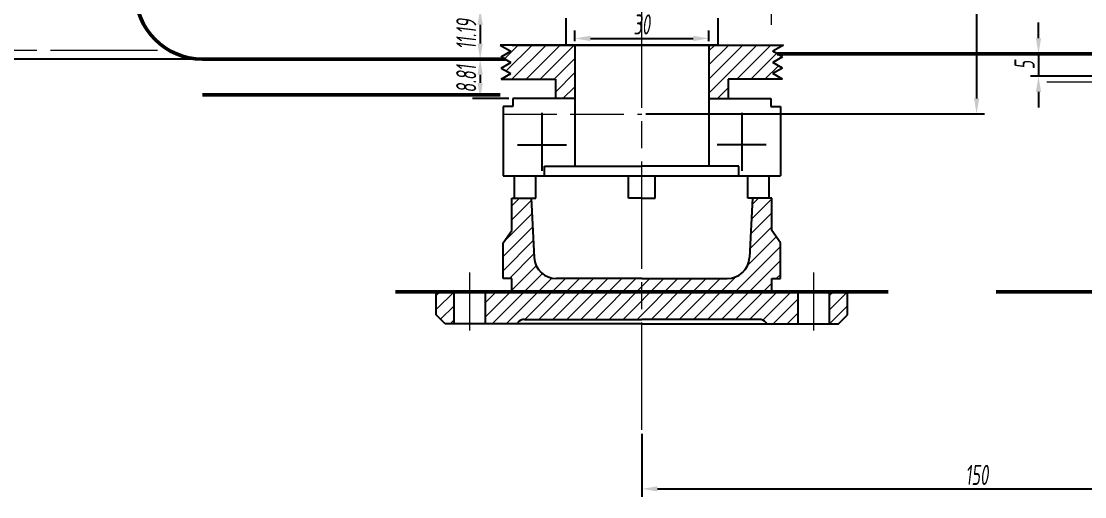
# Model space of a CAD drawing. Extents: x -500 to 7960, y -6170 to 1582.
# Drawn here: x 4614 to 4851.9, y 483.1 to 589.4 of the extents above; entities that cross this region are included whole.
import ezdxf

# ---------------------------------------------------------------- set-up
doc = ezdxf.new("R2010")
doc.units = 0
doc.linetypes.add('ACAD_ISO02W100', pattern=[15, 12, -3])
doc.linetypes.add('ACAD_ISO08W100', pattern=[36, 24, -3, 6, -3])
doc.layers.get('Defpoints').update_dxf_attribs({"linetype": 'CONTINUOUS'})
for name, color, linetype, lineweight in [('zhongxin', 1, 'ACAD_ISO08W100', 9), ('加粗实线受力图', 7, 'CONTINUOUS', 50), ('标注', 5, 'CONTINUOUS', 9), ('粗实线', 7, 'CONTINUOUS', 25), ('细实线 波浪线', 3, 'CONTINUOUS', 9), ('虚线', 2, 'ACAD_ISO02W100', 9)]:
    doc.layers.add(name, color=color, linetype=linetype, lineweight=lineweight)
doc.styles.get("Standard").update_dxf_attribs({"font": 'gbenor.shx', "width": 0.7, "oblique": 7, "height": 10, "bigfont": 'gbcbig.shx'})
doc.dimstyles.new('GB-35', dxfattribs={"dimtxt": 4.5, "dimasz": 3.5, "dimexe": 1.75, "dimexo": 0.875, "dimgap": 0.875, "dimtad": 1, "dimdsep": 46, "dimtxsty": 'Standard', "dimcen": 3.5, "dimadec": 0, "dimazin": 0, "dimtfac": 0.7, "dimtmove": 0, "dimatfit": 3, "dimfxl": 1, "dimtzin": 0, "dimarcsym": 0})
pattern_1 = [(45, (2821.6195, 478.4035), (-1.5715448, 1.5715448), [])]

# ---------------------------------------------------------------- blocks, each defined once
blk = doc.blocks.new('*D161')
at = {"layer": 'Defpoints', "color": 0, "transparency": 16777216}
for p in [(4393.81, 651.55), (4393.81, 651.55), (4654.53, 580.91)]:
    blk.add_point(p, dxfattribs=at)
at = {"layer": '标注', "color": 0, "lineweight": -2, "transparency": 16777216}
for p, q in [((4392.94, 651.55), (4392.06, 651.55)), ((4393.81, 584.41), (4393.81, 648.05)), ((4653.65, 580.91), (4392.06, 580.91))]:
    blk.add_line(p, q, dxfattribs=at)
at = {"layer": '标注', "color": 0, "transparency": 16777216}
for points in [[(4393.23, 648.05), (4394.39, 648.05), (4393.81, 651.55)], [(4393.23, 584.41), (4394.39, 584.41), (4393.81, 580.91)]]:
    blk.add_solid(points, dxfattribs=at)
at = {"layer": '标注', "color": 0, "transparency": 16777216, "insert": (4390.69, 615.71), "char_height": 4.5, "attachment_point": 5, "rotation": 90}
blk.add_mtext('70.64', dxfattribs=at)
blk = doc.blocks.new('*D165')
at = {"layer": 'Defpoints', "color": 0, "transparency": 16777216}
for p in [(4827.72, 627.1), (4752.82, 568.65), (4827.72, 568.65)]:
    blk.add_point(p, dxfattribs=at)
at = {"layer": '标注', "color": 0, "lineweight": -2, "transparency": 16777216}
for p, q in [((4826.85, 627.1), (4825.97, 627.1)), ((4827.72, 623.6), (4827.72, 572.15)), ((4753.69, 568.65), (4829.47, 568.65))]:
    blk.add_line(p, q, dxfattribs=at)
at = {"layer": '标注', "color": 0, "transparency": 16777216}
for points in [[(4827.14, 623.6), (4828.31, 623.6), (4827.72, 627.1)], [(4827.14, 572.15), (4828.31, 572.15), (4827.72, 568.65)]]:
    blk.add_solid(points, dxfattribs=at)
at = {"layer": '标注', "color": 0, "transparency": 16777216, "insert": (4824.6, 597.87), "char_height": 4.5, "attachment_point": 5, "rotation": 90}
blk.add_mtext('58.45', dxfattribs=at)
blk = doc.blocks.new('*D155')
at = {"layer": 'Defpoints', "color": 0, "transparency": 16777216}
for p in [(4767.82, 585.55), (4737.82, 584.06), (4767.82, 584.06)]:
    blk.add_point(p, dxfattribs=at)
at = {"layer": '标注', "color": 0, "lineweight": -2, "transparency": 16777216}
for p, q in [((4737.82, 584.94), (4737.82, 587.3)), ((4741.32, 585.55), (4764.32, 585.55)), ((4767.82, 584.94), (4767.82, 587.3))]:
    blk.add_line(p, q, dxfattribs=at)
at = {"layer": '标注', "color": 0, "transparency": 16777216}
for points in [[(4741.32, 586.13), (4741.32, 584.96), (4737.82, 585.55)], [(4764.32, 586.13), (4764.32, 584.96), (4767.82, 585.55)]]:
    blk.add_solid(points, dxfattribs=at)
at = {"layer": '标注', "color": 0, "transparency": 16777216, "insert": (4752.82, 588.67), "char_height": 4.5, "attachment_point": 5}
blk.add_mtext('30', dxfattribs=at)
blk = doc.blocks.new('*D129')
at = {"layer": 'Defpoints', "color": 0, "transparency": 16777216}
for p in [(4721.1, 580.91), (4716.65, 572.1), (4723.97, 572.1)]:
    blk.add_point(p, dxfattribs=at)
at = {"layer": '标注', "color": 0, "lineweight": -2, "transparency": 16777216}
for p, q in [((4720.23, 580.91), (4714.9, 580.91)), ((4716.65, 577.41), (4716.65, 575.6)), ((4723.09, 572.1), (4714.9, 572.1))]:
    blk.add_line(p, q, dxfattribs=at)
at = {"layer": '标注', "color": 0, "transparency": 16777216}
for points in [[(4716.07, 577.41), (4717.24, 577.41), (4716.65, 580.91)], [(4716.07, 575.6), (4717.24, 575.6), (4716.65, 572.1)]]:
    blk.add_solid(points, dxfattribs=at)
at = {"layer": '标注', "color": 0, "transparency": 16777216, "insert": (4713.53, 576.5), "char_height": 4.5, "attachment_point": 5, "rotation": 90}
blk.add_mtext('8.81', dxfattribs=at)
blk = doc.blocks.new('*D130')
at = {"layer": 'Defpoints', "color": 0, "transparency": 16777216}
for p in [(4856.1, 582.1), (4841.57, 577.1), (4864.55, 577.1)]:
    blk.add_point(p, dxfattribs=at)
at = {"layer": '标注', "color": 0, "lineweight": -2, "transparency": 16777216}
for p, q in [((4841.57, 585.6), (4841.57, 589.1)), ((4855.22, 582.1), (4839.82, 582.1)), ((4841.57, 582.1), (4841.57, 577.1)), ((4863.68, 577.1), (4839.82, 577.1)), ((4841.57, 573.6), (4841.57, 570.1))]:
    blk.add_line(p, q, dxfattribs=at)
at = {"layer": '标注', "color": 0, "transparency": 16777216}
for points in [[(4840.99, 585.6), (4842.16, 585.6), (4841.57, 582.1)], [(4840.99, 573.6), (4842.16, 573.6), (4841.57, 577.1)]]:
    blk.add_solid(points, dxfattribs=at)
at = {"layer": '标注', "color": 0, "transparency": 16777216, "insert": (4838.45, 579.6), "char_height": 4.5, "attachment_point": 5, "rotation": 90}
blk.add_mtext('5', dxfattribs=at)
blk = doc.blocks.new('*D133')
at = {"layer": 'Defpoints', "color": 0, "transparency": 16777216}
for p in [(4721.82, 592.1), (4716.65, 580.91), (4721.1, 580.91)]:
    blk.add_point(p, dxfattribs=at)
at = {"layer": '标注', "color": 0, "lineweight": -2, "transparency": 16777216}
for p, q in [((4720.94, 592.1), (4714.9, 592.1)), ((4716.65, 588.6), (4716.65, 584.41)), ((4720.23, 580.91), (4714.9, 580.91))]:
    blk.add_line(p, q, dxfattribs=at)
at = {"layer": '标注', "color": 0, "transparency": 16777216}
for points in [[(4716.07, 588.6), (4717.24, 588.6), (4716.65, 592.1)], [(4716.07, 584.41), (4717.24, 584.41), (4716.65, 580.91)]]:
    blk.add_solid(points, dxfattribs=at)
at = {"layer": '标注', "color": 0, "transparency": 16777216, "insert": (4713.53, 586.5), "char_height": 4.5, "attachment_point": 5, "rotation": 90}
blk.add_mtext('11.19', dxfattribs=at)
blk = doc.blocks.new('*D146')
at = {"layer": 'Defpoints', "color": 0, "transparency": 16777216}
for p in [(4752.82, 498.01), (4902.73, 498.01), (4902.73, 484.81)]:
    blk.add_point(p, dxfattribs=at)
at = {"layer": '标注', "color": 0, "lineweight": -2, "transparency": 16777216}
for p, q in [((4752.82, 497.14), (4752.82, 483.06)), ((4902.73, 497.14), (4902.73, 483.06)), ((4756.32, 484.81), (4899.23, 484.81))]:
    blk.add_line(p, q, dxfattribs=at)
at = {"layer": '标注', "color": 0, "transparency": 16777216}
for points in [[(4756.32, 485.39), (4756.32, 484.23), (4752.82, 484.81)], [(4899.23, 485.39), (4899.23, 484.23), (4902.73, 484.81)]]:
    blk.add_solid(points, dxfattribs=at)
at = {"layer": '标注', "color": 0, "transparency": 16777216, "insert": (4827.78, 487.93), "char_height": 4.5, "attachment_point": 5}
blk.add_mtext('150', dxfattribs=at)

msp = doc.modelspace()

# ---------------------------------------------------------------- hatches: boundary and pattern name
at = {"layer": '细实线 波浪线'}
h = msp.add_hatch(dxfattribs=at)
h.set_pattern_fill('ANSI31', color=256, scale=0.7)
h.set_pattern_definition(pattern_1)
h.paths.add_polyline_path([(4737.818, 584.063), (4721.101, 584.063), (4723.513, 582.684), (4721.353, 581.425), (4723.523, 580.184), (4721.363, 578.925), (4723.534, 577.684), (4721.374, 576.425), (4733.479, 576.425), (4733.479, 572.098), (4737.818, 572.098)])
h.paths.add_polyline_path([(4782.112, 580.184), (4784.282, 581.425), (4782.122, 582.684), (4784.534, 584.063), (4767.818, 584.063), (4767.818, 572.098), (4772.156, 572.098), (4772.156, 576.425), (4784.262, 576.425), (4782.102, 577.684), (4784.272, 578.925)])
h = msp.add_hatch(dxfattribs=at)
h.set_pattern_fill('ANSI31', color=256, scale=0.7)
h.set_pattern_definition(pattern_1)
h.paths.add_polyline_path([(4728.731, 536.582), (4728.068, 549.848), (4723.753, 549.848), (4723.753, 542.611), (4721.818, 539.832), (4721.818, 531.832), (4723.753, 531.832), (4723.753, 528.91), (4752.818, 528.91), (4752.818, 531.832), (4733.725, 531.832, -0.3996556)])
h.paths.add_polyline_path([(4781.882, 531.832), (4783.818, 531.832), (4783.818, 539.832), (4781.882, 542.611), (4781.882, 549.848), (4777.568, 549.848), (4776.904, 536.582, -0.3996556), (4771.911, 531.832), (4752.818, 531.832), (4752.818, 528.91), (4781.882, 528.91)])
h.paths.add_polyline_path([(4798.818, 528.91), (4794.818, 528.91), (4794.818, 521.71), (4796.818, 521.71), (4798.818, 523.71)])
h.paths.add_polyline_path([(4710.818, 528.91), (4706.818, 528.91), (4706.818, 523.71), (4708.818, 521.71), (4710.818, 521.71)])
h.paths.add_polyline_path([(4752.818, 528.91), (4723.753, 528.91), (4717.818, 528.91), (4717.818, 521.71), (4724.818, 521.71), (4725.076, 522.012, -0.2189958), (4726.594, 522.71), (4752.818, 522.71)])
h.paths.add_polyline_path([(4787.818, 528.91), (4752.818, 528.91), (4752.818, 522.71), (4779.041, 522.71, -0.2189958), (4780.559, 522.012), (4780.818, 521.71), (4787.818, 521.71)])

# ---------------------------------------------------------------- linework, layer by layer
at = {"layer": 'zhongxin'}
for p, q in [((4752.818, 498.013), (4752.818, 831.23)), ((4781.734, 664.072), (4781.734, 588.619)), ((4644.491, 582.849), (4525.292, 582.849)), ((4714.318, 520.24), (4714.318, 533.18)), ((4791.318, 520.24), (4791.318, 533.18))]:
    msp.add_line(p, q, dxfattribs=at)
at = {"layer": '加粗实线受力图'}
for p, q in [((4722.253, 580.91), (4654.528, 580.91)), ((4783.127, 582.098), (4856.858, 582.098)), ((4721.101, 572.91), (4654.528, 572.91)), ((4697.677, 528.91), (4807.958, 528.91)), ((4832.096, 528.91), (4973.599, 528.91))]:
    msp.add_line(p, q, dxfattribs=at)
msp.add_arc((4654.528, 595.91), 15, 180, 270, dxfattribs=at)
at = {"layer": '粗实线'}
for p, q in [((4735.818, 590.098), (4735.818, 584.063)), ((4769.818, 590.098), (4769.818, 584.063)), ((4769.818, 584.063), (4721.101, 584.063)), ((4721.101, 584.063), (4723.513, 582.684)), ((4723.818, 584.063), (4784.534, 584.063)), ((4737.818, 584.063), (4737.818, 578.305)), ((4737.818, 584.063), (4737.818, 556.97)), ((4767.818, 584.063), (4767.818, 578.305)), ((4767.818, 584.063), (4767.818, 556.97)), ((4784.534, 584.063), (4782.122, 582.684)), ((4721.353, 581.425), (4723.513, 582.684)), ((4721.353, 581.425), (4723.523, 580.184)), ((4784.282, 581.425), (4782.112, 580.184)), ((4784.282, 581.425), (4782.122, 582.684)), ((4721.363, 578.925), (4723.523, 580.184)), ((4721.363, 578.925), (4723.534, 577.684)), ((4784.272, 578.925), (4782.102, 577.684)), ((4784.272, 578.925), (4782.112, 580.184)), ((4721.374, 576.425), (4723.534, 577.684)), ((4721.374, 576.425), (4733.479, 576.425)), ((4733.479, 576.425), (4733.479, 572.098)), ((4784.262, 576.425), (4772.156, 576.425)), ((4772.156, 576.425), (4772.156, 572.098)), ((4784.262, 576.425), (4782.102, 577.684)), ((4737.818, 572.098), (4723.967, 572.098)), ((4723.967, 572.098), (4723.967, 570.316)), ((4767.818, 572.098), (4781.668, 572.098)), ((4781.668, 572.098), (4781.668, 570.316)), ((4723.967, 570.316), (4721.818, 570.316)), ((4721.818, 570.316), (4721.818, 554.848)), ((4730.472, 568.877), (4730.472, 555.963)), ((4775.163, 568.877), (4775.163, 555.963)), ((4781.668, 570.316), (4783.818, 570.316)), ((4783.818, 570.316), (4783.818, 554.848)), ((4725.008, 561.77), (4735.936, 561.77)), ((4780.627, 561.77), (4769.699, 561.77)), ((4731.072, 554.848), (4731.072, 556.97)), ((4731.072, 556.97), (4752.818, 556.97)), ((4731.072, 554.848), (4731.072, 556.97)), ((4774.563, 556.97), (4752.818, 556.97)), ((4774.563, 554.848), (4774.563, 556.97)), ((4721.818, 554.848), (4783.818, 554.848)), ((4724.329, 549.848), (4724.329, 554.848)), ((4729.1, 549.848), (4729.1, 554.848)), ((4749.818, 549.848), (4749.818, 554.848)), ((4755.818, 549.848), (4755.818, 554.848)), ((4776.535, 549.848), (4776.535, 554.848)), ((4781.306, 549.848), (4781.306, 554.848)), ((4723.753, 542.611), (4723.753, 549.848)), ((4723.753, 549.848), (4729.1, 549.848)), ((4728.068, 549.848), (4728.731, 536.582)), ((4752.818, 549.848), (4749.818, 549.848)), ((4752.818, 549.848), (4755.818, 549.848)), ((4781.882, 549.848), (4776.535, 549.848)), ((4777.568, 549.848), (4776.904, 536.582)), ((4781.882, 542.611), (4781.882, 549.848)), ((4721.818, 539.832), (4723.753, 542.611)), ((4783.818, 539.832), (4781.882, 542.611)), ((4721.818, 531.832), (4721.818, 539.832)), ((4783.818, 531.832), (4783.818, 539.832)), ((4723.753, 531.832), (4721.818, 531.832)), ((4723.753, 528.91), (4723.753, 531.832)), ((4752.818, 531.832), (4733.725, 531.832)), ((4752.818, 531.832), (4771.911, 531.832)), ((4781.882, 528.91), (4781.882, 531.832)), ((4781.882, 531.832), (4783.818, 531.832)), ((4706.818, 523.71), (4706.818, 528.91)), ((4706.818, 528.91), (4723.753, 528.91)), ((4710.818, 521.71), (4710.818, 528.91)), ((4717.818, 521.71), (4717.818, 528.91)), ((4798.818, 528.91), (4781.882, 528.91)), ((4787.818, 521.71), (4787.818, 528.91)), ((4794.818, 521.71), (4794.818, 528.91)), ((4798.818, 523.71), (4798.818, 528.91)), ((4708.818, 521.71), (4706.818, 523.71)), ((4796.818, 521.71), (4798.818, 523.71)), ((4752.818, 521.71), (4708.818, 521.71)), ((4724.818, 521.71), (4725.076, 522.012)), ((4726.594, 522.71), (4752.818, 522.71)), ((4779.041, 522.71), (4752.818, 522.71)), ((4752.818, 521.71), (4796.818, 521.71)), ((4780.818, 521.71), (4780.559, 522.012))]:
    msp.add_line(p, q, dxfattribs=at)
for centre, radius, start, end in [((4733.725, 536.832), 5, 182.86241, 270), ((4771.911, 536.832), 5, 270, 357.13759), ((4726.594, 520.71), 2, 90, 139.41011), ((4779.041, 520.71), 2, 40.58989, 90)]:
    msp.add_arc(centre, radius, start, end, dxfattribs=at)
at = {"layer": '虚线'}
for p, q in [((4843.453, 575.848), (4997.517, 575.848)), ((4721.818, 568.648), (4752.818, 568.648))]:
    msp.add_line(p, q, dxfattribs=at)

# ---------------------------------------------------------------- dimensions: what is measured, and where the dimension line sits
at = {"layer": '标注'}
dim = msp.add_linear_dim(base=(4393.811, 651.547), p1=(4654.528, 580.91), p2=(4393.811, 651.547), angle=90, dimstyle='GB-35', dxfattribs=at)
dim.commit()
dim.dimension.update_dxf_attribs({"geometry": '*D161', "text_midpoint": (4393.811, 615.712), "dimtype": 160})
for base, p1, p2, picture, middle in [((4827.723, 568.648), (4827.723, 627.098), (4752.818, 568.648), '*D165', (4824.598, 597.873)), ((4716.654, 580.91), (4721.818, 592.098), (4721.101, 580.91), '*D133', (4713.529, 586.504)), ((4841.574, 577.098), (4856.099, 582.098), (4864.551, 577.098), '*D130', (4838.449, 579.598)), ((4716.654, 572.098), (4721.101, 580.91), (4723.967, 572.098), '*D129', (4713.529, 576.504))]:
    dim = msp.add_linear_dim(base=base, p1=p1, p2=p2, angle=90, dimstyle='GB-35', dxfattribs=at)
    dim.commit()
    dim.dimension.update_dxf_attribs({"geometry": picture, "text_midpoint": middle})
dim = msp.add_linear_dim(base=(4767.818, 585.545), p1=(4737.818, 584.063), p2=(4767.818, 584.063), dimstyle='GB-35', dxfattribs=at)
dim.commit()
dim.dimension.update_dxf_attribs({"geometry": '*D155', "text_midpoint": (4752.818, 588.67)})
dim = msp.add_linear_dim(base=(4902.734, 484.808), p1=(4752.818, 498.013), p2=(4902.734, 498.013), text='150', dimstyle='GB-35', dxfattribs=at)
dim.commit()
dim.dimension.update_dxf_attribs({"geometry": '*D146', "text_midpoint": (4827.776, 487.933)})

doc.saveas('drawing.dxf')
